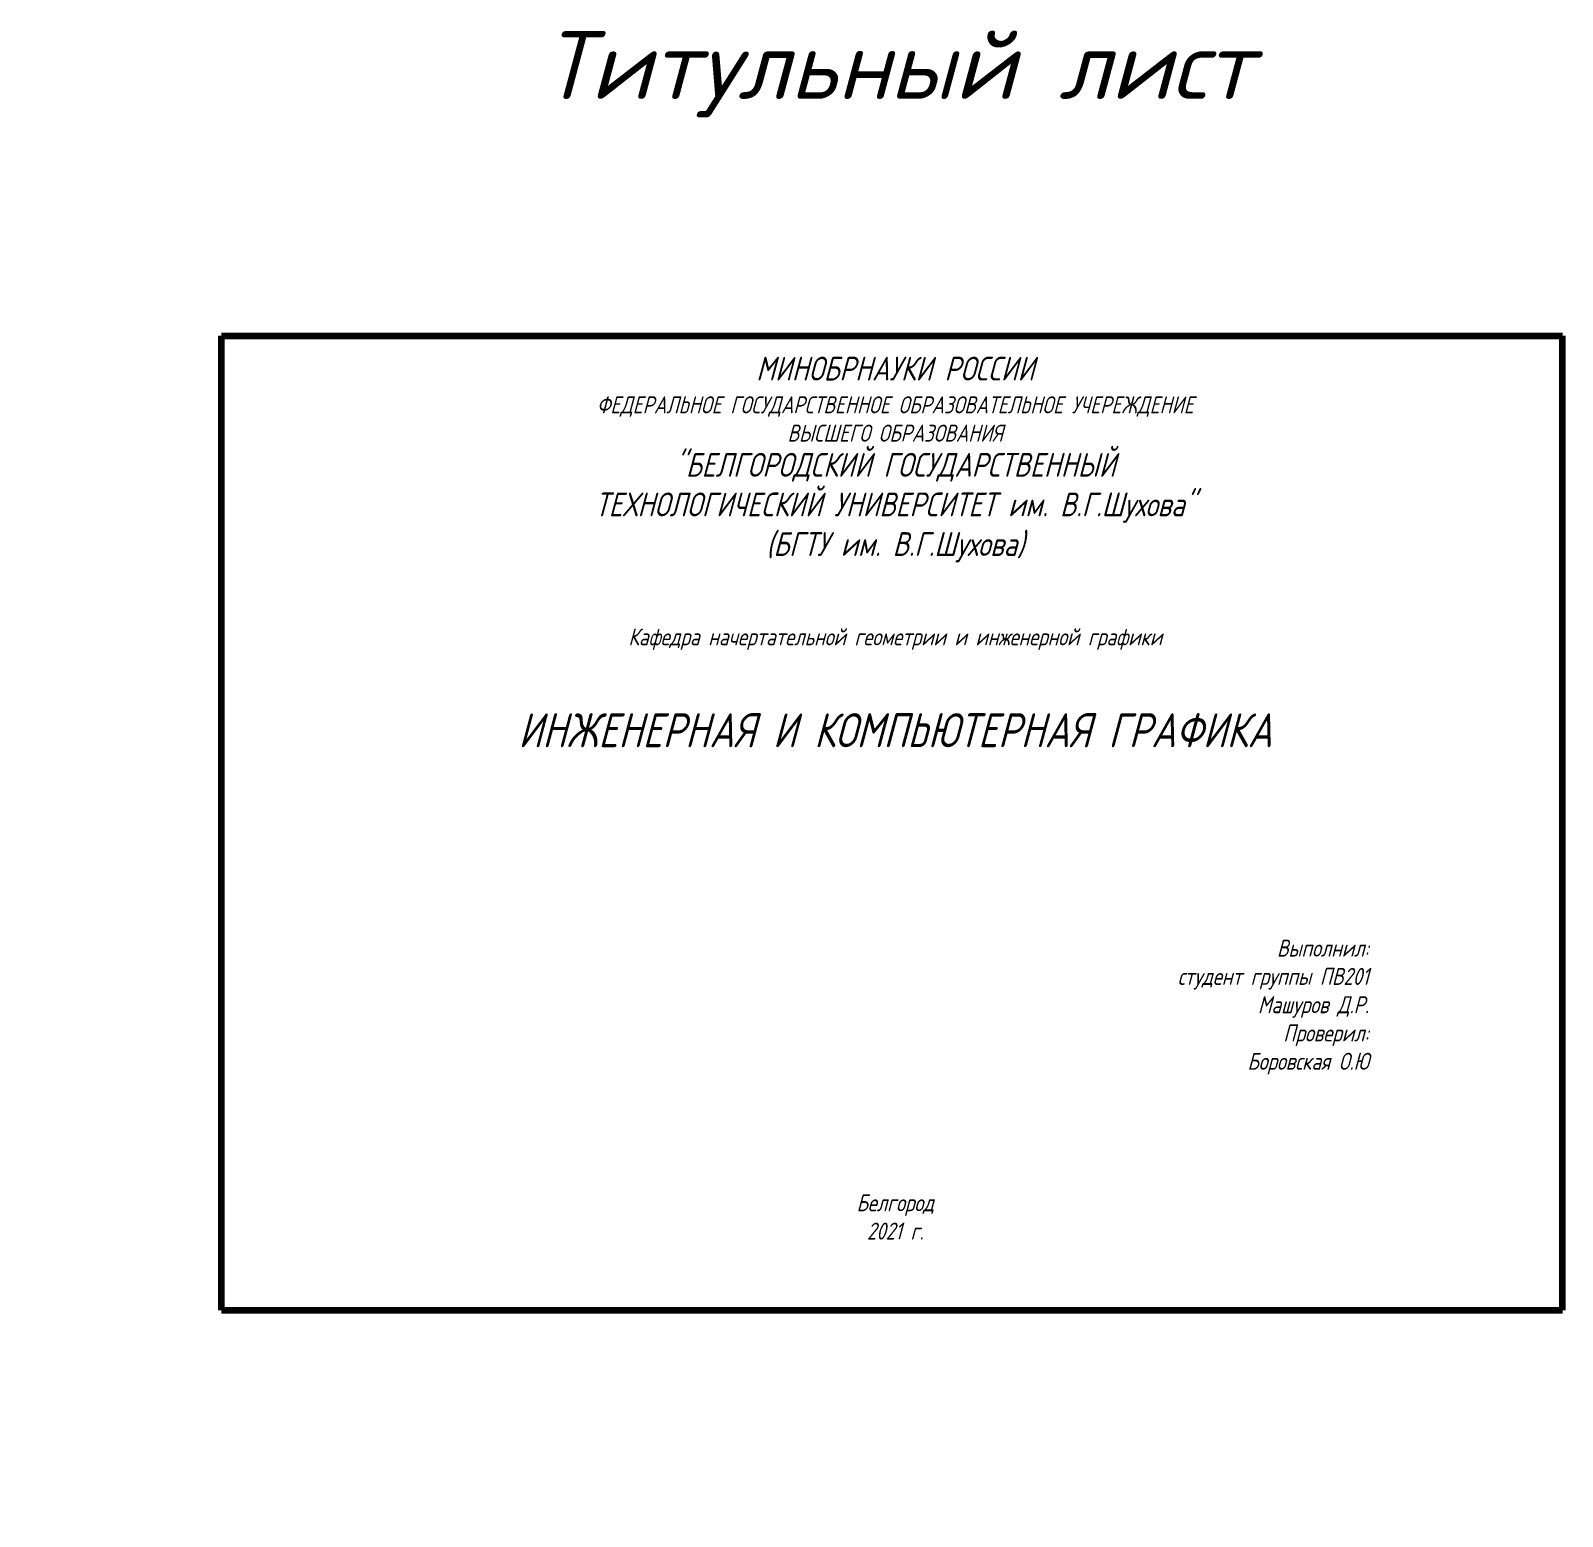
# Model space of a CAD drawing. Header units: inches. Extents: x -17 to 2111, y -24405 to 805.
# Drawn here: x -17 to 434.2, y -17 to 420.7 of the extents above; entities that cross this region are included whole.
import ezdxf

# ---------------------------------------------------------------- set-up
doc = ezdxf.new("R2010")
doc.units = ezdxf.units.IN
doc.header["$MEASUREMENT"] = 0
doc.layers.add('аннотации', color=1, linetype='Continuous', lineweight=40)
doc.layers.add('основные', color=250, linetype='Continuous', lineweight=90)
doc.styles.add('GOST', font='isocpeur.ttf', dxfattribs={"oblique": 15})
doc.styles.add('ГОСТ', font='', dxfattribs={"width": 0.9, "oblique": 15})
doc.styles.get('ГОСТ').set_extended_font_data('GOST 2.304-81')

msp = doc.modelspace()

# ---------------------------------------------------------------- linework, layer by layer
at = {"layer": 'Defpoints'}
for p, q in [((39.22, 330.76), (39.22, 43.76)), ((434.22, 330.76), (39.22, 330.76)), ((434.22, 43.76), (434.22, 330.76)), ((39.22, 43.76), (434.22, 43.76))]:
    msp.add_line(p, q, dxfattribs=at)
at = {"layer": 'основные'}
for p, q in [((39.22, 330.76), (434.22, 330.76)), ((39.22, 43.76), (39.22, 330.76)), ((434.22, 43.76), (434.22, 330.76)), ((39.22, 43.76), (434.22, 43.76))]:
    msp.add_line(p, q, dxfattribs=at)
msp.add_arc((0, 0), 17, 0, 0, dxfattribs=at)
msp.add_arc((0, 0), 17, 0, 0, dxfattribs=at)
msp.add_arc((0, 0), 17, 0, 0, dxfattribs=at)
msp.add_arc((0, 0), 17, 0, 0, dxfattribs=at)

# ---------------------------------------------------------------- texts
at = {"layer": 'Defpoints', "insert": (136.44, 420.52), "char_height": 20, "width": 203.7791, "attachment_point": 1, "style": 'GOST'}
msp.add_mtext('\\pxqc;Титульный лист', dxfattribs=at)
at = {"layer": 'аннотации', "insert": (98.16, 324.59), "char_height": 7, "width": 279.066, "attachment_point": 1, "style": 'ГОСТ'}
msp.add_mtext('\\pxqc;{\\W1;МИНОБРНАУКИ РОССИИ\\P\\H0.71429x;ФЕДЕРАЛЬНОЕ ГОСУДАРСТВЕННОЕ ОБРАЗОВАТЕЛЬНОЕ УЧЕРЕЖДЕНИЕ\\PВЫСШЕГО ОБРАЗОВАНИЯ\\P\\H1.39999x;"БЕЛГОРОДСКИЙ ГОСУДАРСТВЕННЫЙ\\PТЕХНОЛОГИЧЕСКИЙ УНИВЕРСИТЕТ им. В.Г.Шухова"\\P(БГТУ им. В.Г.Шухова)\\P\\H0.71429x;\\P\\PКафедра начертательной геометрии и инженерной графики\\P\\P\\P\\H2x;ИНЖЕНЕРНАЯ И КОМПЬЮТЕРНАЯ ГРАФИКА\\P\\P\\P\\P\\pqr;\\H0.5x;Выполнил:\\Pстудент группы ПВ201\\PМашуров Д.Р.\\PПроверил:  \\PБоровская О.Ю\\P\\pqc;\\P\\P\\P\\PБелгород\\P2021 г.}', dxfattribs=at)

doc.saveas('drawing.dxf')
